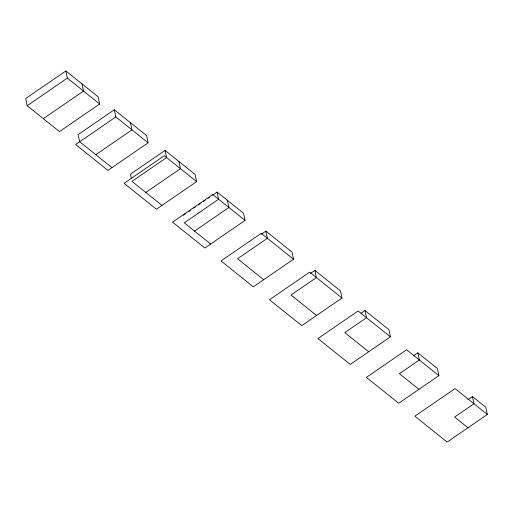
<?xml version="1.0" encoding="UTF-8"?>
<svg xmlns="http://www.w3.org/2000/svg" width="513" height="513" viewBox="0 0 513 513"><rect width="100%" height="100%" fill="white"/><g stroke="black" fill="none" stroke-linecap="round" stroke-linejoin="round"><path stroke-width="0.77" d="M65.844 70.948L25.65 98.547L27.176 105.716L59.482 131.591L99.676 103.992L98.15 96.816L65.844 70.948L67.37 78.117L99.676 103.992M27.176 105.716L67.37 78.117M43.329 118.657L83.523 91.058L81.997 83.882M114.303 109.756L115.829 116.926L75.635 144.525L107.942 170.399L148.135 142.8L146.609 135.624L114.303 109.756L78.13 134.592L79.656 141.768L111.962 167.636M95.809 154.702L131.982 129.866L130.456 122.69M196.594 181.608L164.288 155.734L124.095 183.333L156.401 209.208L196.594 181.608L195.068 174.433L165.064 150.412L130.443 174.183L131.36 178.486M145.814 192.446L180.441 168.674L178.915 161.499M183.359 215.223L185.95 213.44M188.547 211.657L190.49 210.324M193.734 208.098L195.684 206.758M198.274 204.982L200.217 203.642M203.462 201.417L205.412 200.083M208.002 198.3L209.298 197.409M212.542 195.184L217.082 192.067L243.528 213.241L245.054 220.417L204.86 248.016L172.554 222.142L212.748 194.542L245.054 220.417M194.523 231.081L228.901 207.483L227.374 200.307M261.316 234.242L265.856 231.126L291.987 252.05L293.513 259.225L253.319 286.818L221.013 260.95L261.207 233.351L293.513 259.225M310.327 273.525L314.886 270.389L340.446 290.858L341.972 298.034L301.779 325.627L269.472 299.759L309.666 272.159L341.972 298.034M361.043 313.231L365 310.519L388.905 329.667L390.431 336.842L350.238 364.435L317.932 338.567L358.125 310.968L390.431 336.842M413.331 355.926L417.832 352.835L437.365 368.475L438.891 375.644L398.697 403.244L366.391 377.376L406.585 349.776L438.891 375.644M467.907 399.659L472.435 396.555L485.824 407.284L487.35 414.453L447.156 442.052L414.85 416.184L455.044 388.585L487.35 414.453M115.829 116.926L148.135 142.8M467.965 427.765L454.569 417.037L473.954 403.731L472.435 396.555M418.948 389.341L399.415 373.701L419.358 360.004L417.832 352.835M368.706 351.758L344.794 332.61L366.519 317.694L365 310.519M316.559 315.482L290.999 295.013L316.412 277.565L314.886 270.389M263.688 279.7L237.557 258.776L267.382 238.295L265.856 231.126M210.676 244.015L184.238 222.841L218.609 199.236L217.082 192.067M161.967 205.38L131.969 181.358L166.59 157.581L165.064 150.412"/></g></svg>
